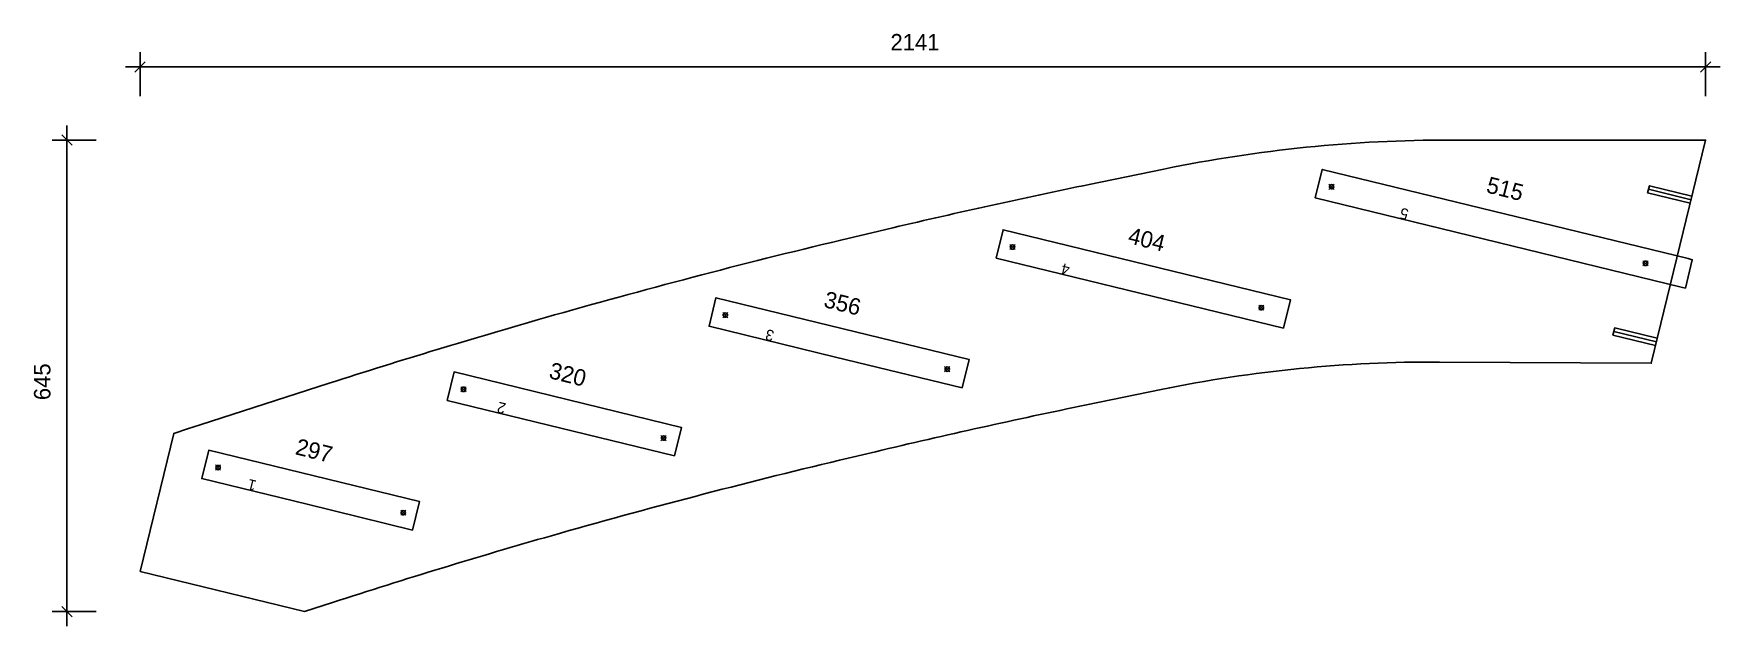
# Model space of a CAD drawing. Header units: millimetres. Extents: x -145 to 2161, y -20 to 790.
import ezdxf
from ezdxf.enums import TextEntityAlignment as Align

# ---------------------------------------------------------------- set-up
doc = ezdxf.new("R2010")
doc.units = ezdxf.units.MM
for name, color, linetype in [('CONTOUR', 7, 'CONTINUOUS'), ('CUT_STEP', 7, 'CONTINUOUS'), ('CUT_STEPTEXT', 7, 'CONTINUOUS'), ('DIMLINES', 7, 'CONTINUOUS'), ('DIMLINESTEXT', 7, 'CONTINUOUS'), ('DRILLINGSOTHER', 7, 'CONTINUOUS'), ('DRILLINGSSIDE', 7, 'CONTINUOUS')]:
    doc.layers.add(name, color=color, linetype=linetype)

msp = doc.modelspace()

# ---------------------------------------------------------------- linework, layer by layer
at = {"layer": 'CONTOUR', "color": 0, "linetype": '0'}
msp.add_lwpolyline([(0, 54.843), (46.016, 243.638), (64.965, 249.693), (82.075, 255.196), (258.722, 312.177, -0.008), (554.257, 401.87, -0.011), (958.071, 507.792), (1010.213, 520.205), (1029.329, 524.715, -0.007), (1297.85, 583.916), (1399.914, 604.851, -0.051), (1791.068, 644.545), (2140.523, 644.545), (2066.188, 339.559), (1776.825, 341.136, 0.052), (1396.005, 303.535), (1294.152, 282.64, 0.007), (1005.317, 218.636), (956.355, 207.018, 0.011), (562.438, 103.782, 0.009), (263.271, 12.461), (225.011, 0), (0, 54.843)], format="xyb", dxfattribs=at)
at = {"layer": 'CUT_STEP', "color": 1, "linetype": '1'}
for points in [[(2106.992, 443.628), (1856.923, 504.579), (1606.853, 565.529), (1616.325, 604.391), (2116.464, 482.491), (2122.293, 481.07), (2112.821, 442.208), (2106.992, 443.628)], [(1563.32, 387.439), (1366.964, 435.298), (1170.608, 483.157), (1180.08, 522.019), (1572.792, 426.302), (1563.32, 387.439)], [(1124.075, 305.798), (951.031, 347.974), (777.988, 390.151), (787.46, 429.013), (1133.547, 344.66), (1124.075, 305.798)], [(730.75, 212.964), (575.378, 250.833), (420.007, 288.703), (429.479, 327.565), (740.222, 251.826), (730.75, 212.964)], [(372.707, 111.531), (228.585, 146.658), (84.463, 181.786), (93.935, 220.648), (382.179, 150.393), (372.707, 111.531)]]:
    msp.add_lwpolyline(points, dxfattribs=at)
at = {"layer": 'DIMLINES', "color": 0}
for p, q in [((0, 764.545), (0, 704.545)), ((2140.523, 764.545), (2140.523, 704.545)), ((-20, 744.545), (2160.523, 744.545)), ((7.071, 751.616), (-7.071, 737.474)), ((2147.594, 751.616), (2133.452, 737.474)), ((-107.071, 651.616), (-92.929, 637.474)), ((-100, -20), (-100, 664.545)), ((-120, 644.545), (-60, 644.545)), ((-120, 0), (-60, 0)), ((-107.071, 7.071), (-92.929, -7.071))]:
    msp.add_line(p, q, dxfattribs=at)
at = {"layer": 'DRILLINGSOTHER', "color": 3}
for p, q in [((1632.613, 584.233), (1625.542, 577.162)), ((1625.543, 584.233), (1632.612, 577.162)), ((1196.367, 501.861), (1189.296, 494.79)), ((1189.297, 501.861), (1196.366, 494.79)), ((2061.828, 479.619), (2054.757, 472.548)), ((2054.758, 479.619), (2061.827, 472.548)), ((1536.583, 418.939), (1529.512, 411.868)), ((1529.513, 418.939), (1536.582, 411.868)), ((803.748, 408.855), (796.677, 401.784)), ((796.678, 408.855), (803.747, 401.784)), ((1107.101, 334.918), (1100.03, 327.847)), ((1100.031, 334.918), (1107.1, 327.847)), ((445.766, 307.407), (438.695, 300.336)), ((438.696, 307.407), (445.765, 300.336)), ((719.345, 240.727), (712.274, 233.656)), ((712.275, 240.727), (719.344, 233.656)), ((110.222, 200.49), (103.151, 193.419)), ((103.152, 200.49), (110.221, 193.419)), ((363.491, 138.76), (356.419, 131.689)), ((356.421, 138.76), (363.489, 131.689))]:
    msp.add_line(p, q, dxfattribs=at)
for centre in [(1629.077, 580.698), (1192.832, 498.325), (2058.292, 476.084), (1533.047, 415.403), (800.212, 405.32), (1103.565, 331.382), (442.231, 303.871), (715.809, 237.191), (106.687, 196.955), (359.955, 135.225)]:
    msp.add_circle(centre, 3, dxfattribs=at)
at = {"layer": 'DRILLINGSSIDE', "color": 3}
for p, q in [((2120.652, 563.017), (2062.359, 577.226)), ((2073.292, 368.706), (2014.998, 382.914))]:
    msp.add_line(p, q, dxfattribs=at)
at = {"layer": 'DRILLINGSSIDE', "color": 3, "linetype": '3'}
for points in [[(2119.468, 558.16), (2061.175, 572.368), (2063.543, 582.083), (2121.836, 567.875)], [(2072.108, 363.848), (2013.814, 378.056), (2016.182, 387.772), (2074.476, 373.564)]]:
    msp.add_lwpolyline(points, dxfattribs=at)

# ---------------------------------------------------------------- texts
at = {"layer": 'CUT_STEPTEXT'}
for s, p in [('5', (1731.888, 535.054)), ('4', (1268.786, 459.227)), ('3', (864.51, 369.063)), ('2', (497.693, 269.768)), ('1', (156.524, 164.222))]:
    msp.add_text(s, height=15, rotation=166, dxfattribs=at).set_placement(p, align=Align.TOP_LEFT)
at = {"layer": 'DIMLINESTEXT'}
msp.add_text('2141', height=22.5, dxfattribs=at).set_placement((1026.014, 789.545), align=Align.TOP_LEFT)
for s, rotation, p in [('515', 346, (1844.809, 595.02)), ('404', 346, (1354.85, 525.739)), ('356', 346, (938.918, 438.415)), ('645', 90, (-145, 289.087)), ('320', 346, (563.265, 341.274)), ('297', 346, (216.471, 237.099))]:
    msp.add_text(s, height=22.5, rotation=rotation, dxfattribs=at).set_placement(p, align=Align.TOP_LEFT)

doc.saveas('drawing.dxf')
